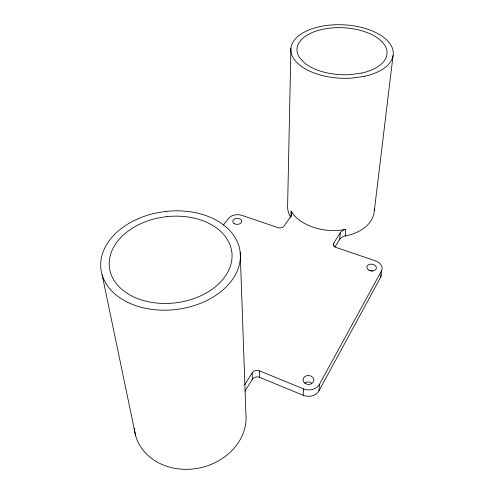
<?xml version="1.0" encoding="UTF-8"?>
<svg xmlns="http://www.w3.org/2000/svg" width="494" height="494" viewBox="0 0 494 494"><rect width="100%" height="100%" fill="white"/><g stroke="black" fill="none" stroke-linecap="round" stroke-linejoin="round"><path stroke-width="0.74" d="M290.898 48.356L287.638 205.01A43.423 28.819 3.8 0 0 289.817 215.847L290.54 217.051M290.917 216.928L291.065 211.136L294.825 216.119A43.744 28.776 3.8 0 0 339.131 230.358L345.732 229.42L345.145 235.953A9.88 6.842 5.5 0 0 339.668 239.399L334.864 247.105M381.232 274.615A10.485 7.496 7.8 0 1 380.559 277.48L318.97 390.797A11.875 9.818 5.3 0 1 303.168 395.28L303.483 388.858L259.467 370.864A5.409 4.434 -1.6 0 0 252.212 372.84L244.709 384.77M318.97 390.797L319.433 384.369L381.467 270.928A10.565 7.496 7.7 0 0 375.384 260.826L336.21 247.482A4.644 3.23 4.9 0 1 333.765 243.128L340.218 232.865A9.96 6.836 5.4 0 1 345.732 229.42M333.536 246.037L333.765 243.128M339.668 239.399L340.218 232.865M393.076 55.556L374.075 212.766A43.423 28.819 3.8 0 1 349.351 235.014L345.145 235.953M380.559 277.48L381.467 270.928M244.938 391.199L252.366 379.293L252.212 372.84M223.331 224.992L228.599 218.336A9.874 6.7 -2.1 0 1 241.887 215.359L277.844 227.604A4.508 3.075 0.7 0 0 283.883 226.221L290.849 216.397A9.695 6.521 0.8 0 0 291.065 211.136M252.366 379.293A5.36 4.421 -1.7 0 1 259.554 377.323L303.168 395.28M102.147 274.93L135.634 435.751M240.195 252.317L245.913 413.904A56.384 47.634 -12.6 0 1 194.482 468.8A56.384 47.634 -12.6 0 1 134.263 428.304M259.467 370.864L259.554 377.323M374.291 209.135A43.423 28.819 3.8 0 1 374.285 210.592M319.433 384.369A11.986 9.843 5.2 0 1 303.483 388.858M370.074 270.675A4.767 3.409 7.8 0 1 372.501 271.027M305.008 382.671A5.397 4.465 5.3 0 1 311.541 383.048M361.571 73.093L350.419 74.631A45.084 23.508 2.7 0 1 304.52 62.973L299.426 57.428A45.084 23.508 2.7 0 1 325.676 28.738A45.084 23.508 2.7 0 1 383.325 43.274A45.084 23.508 2.7 0 1 361.571 73.093M364.387 76.36L351.642 78.12A51.259 26.732 2.7 0 1 299.284 64.757L296.023 61.664L293.541 58.422A51.259 26.732 2.7 0 1 323.613 25.916A51.259 26.732 2.7 0 1 389.025 42.472A51.259 26.732 2.7 0 1 364.387 76.36M165.941 211.432L157.753 212.679A70.136 49.289 -7.2 0 0 102.536 276.158A70.136 49.289 -7.2 0 0 189.64 306.904A70.136 49.289 -7.2 0 0 236.78 240.572L233.576 235.169A70.136 49.289 -7.2 0 0 165.941 211.432M166.509 216.668L159.259 217.78A61.676 43.324 -7.2 0 0 110.817 273.515A61.676 43.324 -7.2 0 0 187.195 300.636A61.676 43.324 -7.2 0 0 229.012 242.554L226.233 237.775A61.676 43.324 -7.2 0 0 166.509 216.668M368.814 270.138A4.804 3.409 7.7 0 0 376.379 268.223A4.804 3.409 7.7 0 0 369.673 264.296A4.804 3.409 7.7 0 0 368.814 270.138M305.051 383.344A5.446 4.471 5.2 0 0 313.857 380.843A5.446 4.471 5.2 0 0 306.558 375.73A5.446 4.471 5.2 0 0 305.051 383.344M234.205 223.621A4.489 3.044 -2.1 0 0 241.634 221.923A4.489 3.044 -2.1 0 0 235.947 218.441A4.489 3.044 -2.1 0 0 234.205 223.621"/></g></svg>
